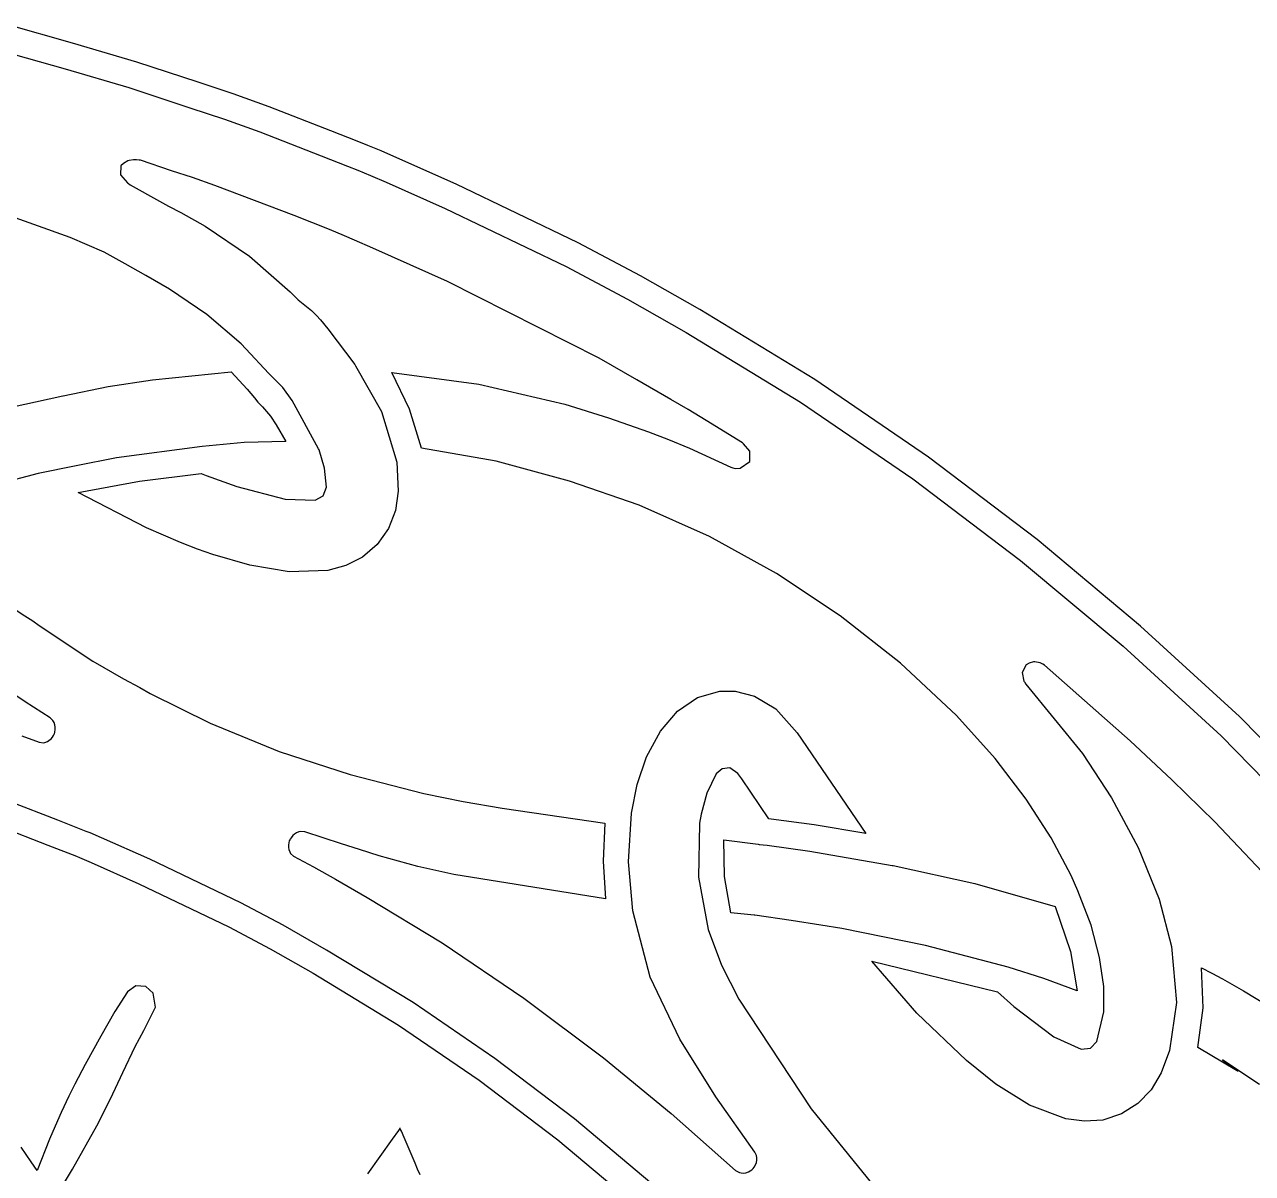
# Model space of a CAD drawing. Extents: x 0 to 238, y 0 to 238.
# Drawn here: x 149.3 to 201.8, y 184.6 to 233.8 of the extents above; entities that cross this region are included whole.
import ezdxf

# ---------------------------------------------------------------- set-up
doc = ezdxf.new("R2010")
doc.units = 0

msp = doc.modelspace()

# ---------------------------------------------------------------- linework, layer by layer
at = {"layer": 'Layer 1'}
for p, q in [((151.39591, 232.970799), (148.58216, 233.765356)), ((148.295402, 232.658164), (151.081542, 231.871157)), ((154.14404, 232.161891), (151.39591, 232.970799)), ((156.76751, 231.297123), (154.14404, 232.161891)), ((151.081542, 231.871157), (153.806092, 231.069189)), ((153.806092, 231.069189), (156.412922, 230.209744)), ((158.26586, 230.799786), (156.76751, 231.297123)), ((159.80154, 230.245307), (158.26586, 230.799786)), ((156.412922, 230.209744), (157.889982, 229.719618)), ((162.44772, 229.219297), (159.80154, 230.245307)), ((157.889982, 229.719618), (159.400932, 229.174035)), ((159.400932, 229.174035), (162.025962, 228.156115)), ((163.569, 228.776), (162.44772, 229.219297)), ((164.02084, 228.599484), (163.569, 228.776)), ((164.592565, 228.359403), (164.02084, 228.599484)), ((153.763032, 227.93669), (153.570119, 227.827803)), ((153.824954, 227.957856), (153.763032, 227.93669)), ((154.010992, 227.981439), (153.824954, 227.957856)), ((154.129649, 227.982384), (154.010992, 227.981439)), ((154.243187, 227.970322), (154.129649, 227.982384)), ((154.301325, 227.965135), (154.243187, 227.970322)), ((155.624075, 227.517319), (154.301325, 227.965135)), ((162.025962, 228.156115), (163.150482, 227.711536)), ((165.25849, 228.07216), (164.592565, 228.359403)), ((167.80226, 226.94494), (165.25849, 228.07216)), ((153.46231, 227.720533), (153.450561, 227.344379)), ((153.450561, 227.344379), (153.753193, 226.998141)), ((153.570119, 227.827803), (153.46231, 227.720533)), ((156.520375, 227.223808), (155.624075, 227.517319)), ((163.150482, 227.711536), (163.591826, 227.539039)), ((163.591826, 227.539039), (164.143878, 227.307182)), ((153.753193, 226.998141), (153.797194, 226.970582)), ((153.797194, 226.970582), (153.86727, 226.910469)), ((153.86727, 226.910469), (155.11051, 226.217332)), ((157.480824, 226.889657), (156.520375, 227.223808)), ((160.867794, 225.597897), (157.480824, 226.889657)), ((164.143878, 227.307182), (164.803606, 227.022632)), ((164.803606, 227.022632), (167.330186, 225.903102)), ((173.02314, 224.43743), (167.80226, 226.94494)), ((151.294325, 224.659501), (147.127225, 226.153061)), ((155.11051, 226.217332), (155.507314, 226.004139)), ((155.507314, 226.004139), (156.030325, 225.734549)), ((167.330186, 225.903102), (172.502746, 223.418832)), ((156.030325, 225.734549), (157.063825, 225.150087)), ((162.378474, 225.001644), (160.867794, 225.597897)), ((157.063825, 225.150087), (158.969145, 223.85692)), ((163.023983, 224.735489), (162.378474, 225.001644)), ((163.452864, 224.550597), (163.023983, 224.735489)), ((152.749825, 224.027324), (151.294325, 224.659501)), ((164.24041, 224.20803), (163.452864, 224.550597)), ((167.42497, 222.77214), (164.24041, 224.20803)), ((175.68307, 223.02769), (173.02314, 224.43743)), ((153.65455, 223.528773), (152.749825, 224.027324)), ((158.969145, 223.85692), (160.700235, 222.338417)), ((154.52464, 223.030694), (153.65455, 223.528773)), ((172.502746, 223.418832), (175.132086, 222.025332)), ((155.54357, 222.453982), (154.52464, 223.030694)), ((173.911, 219.495), (167.42497, 222.77214)), ((178.2137, 221.58169), (175.68307, 223.02769)), ((157.140094, 221.37156), (155.54357, 222.453982)), ((160.700235, 222.338417), (161.045697, 221.987767)), ((161.045697, 221.987767), (161.614798, 221.532743)), ((175.132086, 222.025332), (177.638256, 220.593152)), ((183.14362, 218.58675), (178.2137, 221.58169)), ((158.60327, 220.114722), (157.140094, 221.37156)), ((161.614798, 221.532743), (161.82489, 221.326961)), ((161.82489, 221.326961), (161.993275, 221.137553)), ((161.993275, 221.137553), (162.318928, 220.757324)), ((162.318928, 220.757324), (163.464198, 219.230264)), ((177.638256, 220.593152), (182.523976, 217.625292)), ((158.813836, 219.904159), (158.60327, 220.114722)), ((159.786413, 218.845199), (158.813836, 219.904159)), ((175.532042, 218.577582), (173.911, 219.495)), ((163.464198, 219.230264), (163.503277, 219.178312)), ((163.503277, 219.178312), (164.610771, 217.216147)), ((152.914206, 218.293154), (154.816846, 218.572988)), ((154.816846, 218.572988), (158.184886, 218.91562)), ((158.184886, 218.91562), (158.869207, 218.172273)), ((160.389804, 218.238904), (159.786413, 218.845199)), ((165.810561, 217.316005), (165.044, 218.88)), ((165.044, 218.88), (168.776576, 218.390926)), ((176.981812, 217.730603), (175.532042, 218.577582)), ((187.99936, 215.27168), (183.14362, 218.58675)), ((148.028097, 217.243891), (150.983487, 217.893174)), ((150.983487, 217.893174), (150.995, 217.895)), ((150.995, 217.895), (151.000726, 217.896214)), ((151.000726, 217.896214), (152.914206, 218.293154)), ((158.869207, 218.172273), (159.175519, 217.806059)), ((160.78695, 217.696623), (160.389804, 218.238904)), ((168.776576, 218.390926), (172.44229, 217.53427)), ((159.175519, 217.806059), (159.320725, 217.624534)), ((159.320725, 217.624534), (159.513638, 217.423403)), ((159.513638, 217.423403), (159.859504, 217.019588)), ((161.92043, 215.629373), (160.78695, 217.696623)), ((172.44229, 217.53427), (174.31319, 216.94179)), ((177.718959, 217.301724), (176.981812, 217.730603)), ((182.523976, 217.625292), (187.330456, 214.343842)), ((159.859504, 217.019588), (160.104904, 216.652228)), ((164.610771, 217.216147), (165.260237, 215.058642)), ((166.314885, 215.648865), (165.810561, 217.316005)), ((174.31319, 216.94179), (176.02695, 216.344795)), ((178.497141, 216.831), (177.718959, 217.301724)), ((160.104904, 216.652228), (160.521856, 215.939406)), ((176.02695, 216.344795), (176.886124, 216.023725)), ((180.046501, 215.874327), (178.497141, 216.831)), ((158.736196, 215.895811), (156.935506, 215.719205)), ((160.521856, 215.939406), (158.736196, 215.895811)), ((176.886124, 216.023725), (177.777844, 215.650771)), ((180.081, 215.843), (180.046501, 215.874327)), ((180.363988, 215.516879), (180.081, 215.843)), ((156.935506, 215.719205), (153.274696, 215.233524)), ((161.941453, 215.581195), (161.92043, 215.629373)), ((162.177046, 214.796025), (161.941453, 215.581195)), ((169.514209, 215.092304), (166.314885, 215.648865)), ((177.777844, 215.650771), (179.551574, 214.839843)), ((180.355026, 215.085188), (180.363988, 215.516879)), ((192.637665, 211.74636), (187.99936, 215.27168)), ((151.559316, 214.894858), (149.928696, 214.571093)), ((153.274696, 215.233524), (151.559316, 214.894858)), ((162.260838, 213.980565), (162.177046, 214.796025)), ((165.260237, 215.058642), (165.326277, 213.811962)), ((172.647885, 214.240535), (169.514209, 215.092304)), ((179.551574, 214.839843), (179.637282, 214.816136)), ((179.637282, 214.816136), (179.742599, 214.787025)), ((179.742599, 214.787025), (179.939553, 214.790195)), ((179.939553, 214.790195), (180.355026, 215.085188)), ((149.928696, 214.571093), (147.754106, 214.003748)), ((151.641953, 213.754358), (154.257401, 214.239594)), ((154.257401, 214.239594), (156.896923, 214.569666)), ((156.896923, 214.569666), (157.112137, 214.482138)), ((157.112137, 214.482138), (158.422967, 214.009329)), ((175.623425, 213.207115), (172.647885, 214.240535)), ((187.330456, 214.343842), (191.924252, 210.852322)), ((154.557793, 212.241988), (151.641953, 213.754358)), ((158.422967, 214.009329), (160.495332, 213.47247)), ((162.119381, 213.61251), (162.260838, 213.980565)), ((165.326277, 213.811962), (165.211046, 212.981511)), ((160.495332, 213.47247), (161.774287, 213.421765)), ((161.774287, 213.421765), (162.119381, 213.61251)), ((178.626795, 211.867315), (175.623425, 213.207115)), ((165.211046, 212.981511), (164.905786, 212.213127)), ((156.012613, 211.611168), (154.557793, 212.241988)), ((164.905786, 212.213127), (164.427727, 211.538548)), ((156.747604, 211.335313), (156.012613, 211.611168)), ((181.496163, 210.285095), (178.626795, 211.867315)), ((197.06822, 208.04083), (192.637665, 211.74636)), ((157.402277, 211.108708), (156.747604, 211.335313)), ((158.974831, 210.641526), (157.402277, 211.108708)), ((164.427727, 211.538548), (163.794097, 210.989512)), ((160.6607, 210.360182), (158.974831, 210.641526)), ((163.085719, 210.633607), (162.315312, 210.423302)), ((163.794097, 210.989512), (163.085719, 210.633607)), ((191.924252, 210.852322), (196.314686, 207.180442)), ((162.315312, 210.423302), (160.6607, 210.360182)), ((184.222501, 208.477272), (181.496163, 210.285095)), ((148.644196, 208.952397), (149.364427, 208.480522)), ((149.364427, 208.480522), (149.704363, 208.264701)), ((186.792561, 206.45343), (184.222501, 208.477272)), ((149.704363, 208.264701), (149.96843, 208.073812)), ((149.96843, 208.073812), (152.26942, 206.541572)), ((201.29428, 204.17283), (197.06822, 208.04083)), ((196.314686, 207.180442), (200.504426, 203.345592)), ((152.26942, 206.541572), (153.5756, 205.784548)), ((189.193095, 204.223155), (186.792561, 206.45343)), ((192.167835, 206.390392), (191.995673, 206.056277)), ((192.294107, 206.460871), (192.167835, 206.390392)), ((192.483718, 206.514507), (192.294107, 206.460871)), ((192.537961, 206.520098), (192.483718, 206.514507)), ((192.77285, 206.475964), (192.537961, 206.520098)), ((192.890903, 206.409526), (192.77285, 206.475964)), ((192.954967, 206.373478), (192.890903, 206.409526)), ((196.620217, 203.136098), (192.954967, 206.373478)), ((191.995673, 206.056277), (192.073774, 205.688619)), ((149.37335, 204.810939), (148.25065, 205.555229)), ((153.5756, 205.784548), (154.275553, 205.413212)), ((154.275553, 205.413212), (154.710765, 205.160533)), ((192.073774, 205.688619), (192.094864, 205.654323)), ((192.094864, 205.654323), (192.153002, 205.560662)), ((192.153002, 205.560662), (194.576492, 202.596302)), ((150.44498, 204.113749), (149.37335, 204.810939)), ((154.710765, 205.160533), (157.285125, 203.886223)), ((177.267867, 204.405841), (178.12527, 204.986065)), ((178.12527, 204.986065), (179.079736, 205.261288)), ((179.079736, 205.261288), (179.727518, 205.261966)), ((179.727518, 205.261966), (180.552269, 205.051986)), ((180.552269, 205.051986), (181.467517, 204.50026)), ((176.531511, 203.551753), (177.267867, 204.405841)), ((181.467517, 204.50026), (182.386786, 203.475698)), ((150.486621, 204.072242), (150.44498, 204.113749)), ((150.557236, 204.001899), (150.486621, 204.072242)), ((150.605818, 203.919772), (150.557236, 204.001899)), ((150.642069, 203.825843), (150.605818, 203.919772)), ((150.657702, 203.724435), (150.642069, 203.825843)), ((150.659319, 203.618511), (150.657702, 203.724435)), ((157.285125, 203.886223), (160.235759, 202.682704)), ((190.840862, 202.375905), (189.193095, 204.223155)), ((205.50249, 199.88208), (201.29428, 204.17283)), ((149.234696, 203.350875), (149.97164, 203.077712)), ((150.391087, 203.151832), (150.482388, 203.226691)), ((150.482388, 203.226691), (150.538649, 203.297913)), ((150.538649, 203.297913), (150.585749, 203.358085)), ((150.585749, 203.358085), (150.600574, 203.401141)), ((150.600574, 203.401141), (150.624281, 203.440288)), ((150.624281, 203.440288), (150.637218, 203.507265)), ((150.637218, 203.507265), (150.659319, 203.618511)), ((175.940186, 202.454938), (176.531511, 203.551753)), ((182.386786, 203.475698), (185.323176, 199.174708)), ((200.504426, 203.345592), (204.664376, 199.103762)), ((149.97164, 203.077712), (150.149189, 203.055543)), ((150.149189, 203.055543), (150.211718, 203.070975)), ((150.211718, 203.070975), (150.326266, 203.107898)), ((150.326266, 203.107898), (150.391087, 203.151832)), ((160.235759, 202.682704), (163.267265, 201.700523)), ((198.400897, 201.474618), (196.620217, 203.136098)), ((175.538576, 201.272159), (175.940186, 202.454938)), ((192.178175, 200.64675), (190.840862, 202.375905)), ((194.576492, 202.596302), (195.820812, 200.706262)), ((163.267265, 201.700523), (166.419885, 200.883126)), ((178.914713, 201.724266), (178.514208, 200.896233)), ((179.171231, 201.940351), (178.914713, 201.724266)), ((179.504769, 201.975664), (179.171231, 201.940351)), ((179.849625, 201.747042), (179.504769, 201.975664)), ((180.014304, 201.510334), (179.849625, 201.747042)), ((175.293734, 200.047288), (175.538576, 201.272159)), ((181.175684, 199.804314), (180.014304, 201.510334)), ((200.240467, 199.679118), (198.400897, 201.474618)), ((166.419885, 200.883126), (168.099155, 200.53726)), ((178.514208, 200.896233), (178.27675, 200.007606)), ((193.247396, 198.99609), (192.178175, 200.64675)), ((195.820812, 200.706262), (196.954902, 198.576422)), ((150.767645, 199.744892), (148.709225, 200.544771)), ((168.099155, 200.53726), (169.765615, 200.262212)), ((169.765615, 200.262212), (174.159325, 199.610906)), ((175.16365, 197.958727), (175.293734, 200.047288)), ((151.979155, 199.266018), (150.767645, 199.744892)), ((174.159325, 199.610906), (174.090102, 197.997347)), ((178.210515, 199.591139), (178.159481, 197.309814)), ((178.21119, 199.611084), (178.210515, 199.591139)), ((178.27675, 200.007606), (178.21119, 199.611084)), ((181.269746, 199.792523), (181.175684, 199.804314)), ((183.109786, 199.538159), (181.269746, 199.792523)), ((185.323176, 199.174708), (183.109786, 199.538159)), ((203.641987, 196.067298), (200.240467, 199.679118)), ((148.308936, 199.473617), (150.346136, 198.681891)), ((152.149493, 199.198367), (151.979155, 199.266018)), ((152.643128, 198.985713), (152.149493, 199.198367)), ((154.709768, 198.070142), (152.643128, 198.985713)), ((160.74149, 198.993877), (160.696335, 198.933764)), ((160.810634, 199.084301), (160.74149, 198.993877)), ((160.890952, 199.151414), (160.810634, 199.084301)), ((160.977594, 199.207474), (160.890952, 199.151414)), ((161.070578, 199.239413), (160.977594, 199.207474)), ((161.165788, 199.257475), (161.070578, 199.239413)), ((161.327301, 199.241775), (161.165788, 199.257475)), ((162.900911, 198.727188), (161.327301, 199.241775)), ((194.090885, 197.384325), (193.247396, 198.99609)), ((150.346136, 198.681891), (151.560876, 198.201733)), ((160.646943, 198.78161), (160.627605, 198.692061)), ((160.627605, 198.692061), (160.630709, 198.574682)), ((160.630709, 198.574682), (160.639402, 198.494635)), ((160.639402, 198.494635), (160.686098, 198.384938)), ((160.664599, 198.864555), (160.646943, 198.78161)), ((160.684408, 198.89764), (160.664599, 198.864555)), ((160.696335, 198.933764), (160.684408, 198.89764)), ((163.669726, 198.492379), (162.900911, 198.727188)), ((164.514078, 198.220901), (163.669726, 198.492379)), ((179.275058, 197.334692), (179.249498, 198.909384)), ((179.249498, 198.909384), (180.712948, 198.718021)), ((180.712948, 198.718021), (180.759037, 198.710946)), ((180.759037, 198.710946), (181.101262, 198.668632)), ((181.101262, 198.668632), (182.916772, 198.41501)), ((196.954902, 198.576422), (197.852551, 196.371652)), ((151.560876, 198.201733), (151.700421, 198.146683)), ((151.700421, 198.146683), (152.187855, 197.93671)), ((152.187855, 197.93671), (154.237245, 197.028754)), ((158.594478, 196.206522), (154.709768, 198.070142)), ((160.686098, 198.384938), (160.714936, 198.325979)), ((160.714936, 198.325979), (160.850239, 198.205772)), ((160.850239, 198.205772), (161.69452, 197.751423)), ((166.168078, 197.762036), (164.514078, 198.220901)), ((174.090102, 197.997347), (174.191938, 196.385516)), ((175.35094, 195.874518), (175.16365, 197.958727)), ((182.916772, 198.41501), (186.441802, 197.809861)), ((161.69452, 197.751423), (162.640616, 197.220865)), ((167.697828, 197.418326), (166.168078, 197.762036)), ((174.191938, 196.385516), (167.697828, 197.418326)), ((186.441802, 197.809861), (186.485, 197.8)), ((186.485, 197.8), (189.976056, 197.030727)), ((154.237245, 197.028754), (158.073775, 195.188444)), ((162.640616, 197.220865), (163.991876, 196.434058)), ((178.159481, 197.309814), (178.58239, 195.067449)), ((179.550824, 195.784124), (179.275058, 197.334692)), ((189.976056, 197.030727), (193.41573, 196.05713)), ((194.386349, 196.728574), (194.090885, 197.384325)), ((163.991876, 196.434058), (167.195376, 194.493088)), ((194.947753, 195.249183), (194.386349, 196.728574)), ((197.852551, 196.371652), (198.382846, 194.340322)), ((160.404188, 195.247757), (158.594478, 196.206522)), ((176.101062, 193.033275), (175.35094, 195.874518)), ((193.41573, 196.05713), (194.069997, 194.12701)), ((180.548668, 195.681706), (179.550824, 195.784124)), ((180.550623, 195.681167), (180.548668, 195.681706)), ((180.567534, 195.682313), (180.550623, 195.681167)), ((182.122014, 195.460487), (180.567534, 195.682313)), ((183.397134, 195.258746), (182.122014, 195.460487)), ((158.073775, 195.188444), (159.852765, 194.245918)), ((162.258178, 194.184757), (160.404188, 195.247757)), ((178.58239, 195.067449), (179.144139, 193.538529)), ((184.297747, 195.105051), (183.397134, 195.258746)), ((187.872942, 194.382321), (184.297747, 195.105051)), ((195.313212, 193.873472), (194.947753, 195.249183)), ((167.195376, 194.493088), (170.692176, 192.130448)), ((191.401517, 193.458461), (187.872942, 194.382321)), ((198.382846, 194.340322), (198.599289, 191.94341)), ((159.852765, 194.245918), (161.682425, 193.196728)), ((165.962038, 191.941657), (162.258178, 194.184757)), ((194.069997, 194.12701), (194.346597, 192.4433)), ((195.49049, 192.631009), (195.313212, 193.873472)), ((179.144139, 193.538529), (179.88675, 192.088809)), ((187.495058, 191.495148), (185.572248, 193.713415)), ((185.572248, 193.713415), (190.945338, 192.402655)), ((192.930857, 192.971769), (191.401517, 193.458461)), ((199.738224, 191.715657), (199.676639, 193.427369)), ((199.676639, 193.427369), (200.115153, 193.199825)), ((161.682425, 193.196728), (165.342015, 190.980768)), ((177.36745, 190.381558), (176.101062, 193.033275)), ((194.346597, 192.4433), (192.930857, 192.971769)), ((200.115153, 193.199825), (200.570851, 192.957995)), ((200.570851, 192.957995), (201.470721, 192.450345)), ((153.743442, 192.401314), (153.204934, 191.562017)), ((154.097326, 192.657289), (153.743442, 192.401314)), ((154.528403, 192.630134), (154.097326, 192.657289)), ((154.850983, 192.342894), (154.528403, 192.630134)), ((154.938441, 191.744888), (154.850983, 192.342894)), ((190.945338, 192.402655), (191.646166, 191.77372)), ((195.487349, 191.551364), (195.49049, 192.631009)), ((201.470721, 192.450345), (203.244521, 191.365105)), ((154.450739, 190.744548), (154.938441, 191.744888)), ((169.452708, 189.557987), (165.962038, 191.941657)), ((170.692176, 192.130448), (174.099392, 189.577218)), ((179.88675, 192.088809), (182.98047, 187.394579)), ((191.646166, 191.77372), (193.362476, 190.481616)), ((198.599289, 191.94341), (198.307041, 189.889682)), ((199.515126, 190.017429), (199.738224, 191.715657)), ((153.204934, 191.562017), (152.607264, 190.508317)), ((189.615708, 189.465185), (187.495058, 191.495148)), ((195.193974, 190.282514), (195.487349, 191.551364)), ((154.076775, 190.063529), (154.450739, 190.744548)), ((165.342015, 190.980768), (168.783495, 188.630658)), ((152.607264, 190.508317), (151.936758, 189.300447)), ((153.54177, 188.948509), (154.076775, 190.063529)), ((178.903271, 187.920183), (177.36745, 190.381558)), ((193.362476, 190.481616), (194.529666, 189.94588)), ((194.923354, 189.992767), (195.193974, 190.282514)), ((172.85765, 186.96732), (169.452708, 189.557987)), ((174.099392, 189.577218), (176.996196, 187.205308)), ((194.529666, 189.94588), (194.923354, 189.992767)), ((198.307041, 189.889682), (197.949248, 188.938735)), ((201.167776, 189.045174), (199.515126, 190.017429)), ((151.936758, 189.300447), (151.501476, 188.462496)), ((190.872495, 188.453053), (189.615708, 189.465185)), ((200.713079, 189.398598), (200.565846, 189.492873)), ((200.565846, 189.492873), (200.654039, 189.427265)), ((200.654039, 189.427265), (201.098044, 189.112236)), ((202.15248, 188.43457), (200.713079, 189.398598)), ((201.098044, 189.112236), (201.234526, 189.01073)), ((201.234526, 189.01073), (201.167776, 189.045174)), ((153.018962, 187.829039), (153.54177, 188.948509)), ((168.783495, 188.630658), (172.14265, 186.077968)), ((197.949248, 188.938735), (197.524452, 188.21608)), ((151.501476, 188.462496), (151.242532, 187.942383)), ((192.316989, 187.550911), (190.872495, 188.453053)), ((197.524452, 188.21608), (196.947573, 187.624092)), ((151.242532, 187.942383), (150.908725, 187.243319)), ((152.442382, 186.680939), (153.018962, 187.829039)), ((180.57748, 185.550768), (178.903271, 187.920183)), ((193.86959, 186.970454), (192.316989, 187.550911)), ((196.947573, 187.624092), (196.246893, 187.185586)), ((150.908725, 187.243319), (150.656588, 186.664922)), ((176.173618, 184.195877), (172.85765, 186.96732)), ((176.996196, 187.205308), (179.750726, 184.766588)), ((182.98047, 187.394579), (186.27688, 183.345459)), ((194.661556, 186.867011), (193.86959, 186.970454)), ((195.450698, 186.923375), (194.661556, 186.867011)), ((196.246893, 187.185586), (195.450698, 186.923375)), ((150.656588, 186.664922), (150.413276, 186.109704)), ((151.393662, 184.816579), (152.442382, 186.680939)), ((165.329894, 186.473915), (165.069668, 186.109586)), ((165.394647, 186.564342), (165.329894, 186.473915)), ((165.398689, 186.569987), (165.394647, 186.564342)), ((165.399699, 186.571398), (165.398689, 186.569987)), ((165.400645, 186.569309), (165.399699, 186.571398)), ((165.402598, 186.564997), (165.400645, 186.569309)), ((165.410415, 186.547748), (165.402598, 186.564997)), ((165.42598, 186.513316), (165.410415, 186.547748)), ((165.457041, 186.444522), (165.42598, 186.513316)), ((165.579, 186.169), (165.457041, 186.444522)), ((150.413276, 186.109704), (149.88339, 184.765114)), ((165.069668, 186.109586), (164.007068, 184.622086)), ((166.045513, 185.078145), (165.579, 186.169)), ((172.14265, 186.077968), (175.419635, 183.335998)), ((149.631117, 185.139213), (149.208168, 185.760601)), ((180.602344, 185.495582), (180.57748, 185.550768)), ((180.6452, 185.401653), (180.602344, 185.495582)), ((180.661851, 185.305903), (180.6452, 185.401653)), ((149.88339, 184.765114), (149.631117, 185.139213)), ((150.728072, 183.710999), (151.393662, 184.816579)), ((166.152986, 184.821693), (166.045513, 185.078145)), ((166.256415, 184.575957), (166.152986, 184.821693)), ((180.439829, 184.788824), (180.469477, 184.823388)), ((180.469477, 184.823388), (180.506067, 184.851015)), ((180.506067, 184.851015), (180.542722, 184.908424)), ((180.542722, 184.908424), (180.604105, 185.0037)), ((180.604105, 185.0037), (180.641299, 185.102683)), ((180.641299, 185.102683), (180.662726, 185.203552)), ((180.662726, 185.203552), (180.661851, 185.305903)), ((179.750726, 184.766588), (179.914192, 184.674747)), ((179.914192, 184.674747), (179.97989, 184.664709)), ((179.97989, 184.664709), (180.102992, 184.654128)), ((180.102992, 184.654128), (180.180885, 184.669828)), ((180.180885, 184.669828), (180.295162, 184.704463)), ((180.295162, 184.704463), (180.373595, 184.750281)), ((180.373595, 184.750281), (180.439829, 184.788824))]:
    msp.add_line(p, q, dxfattribs=at)

doc.saveas('drawing.dxf')
